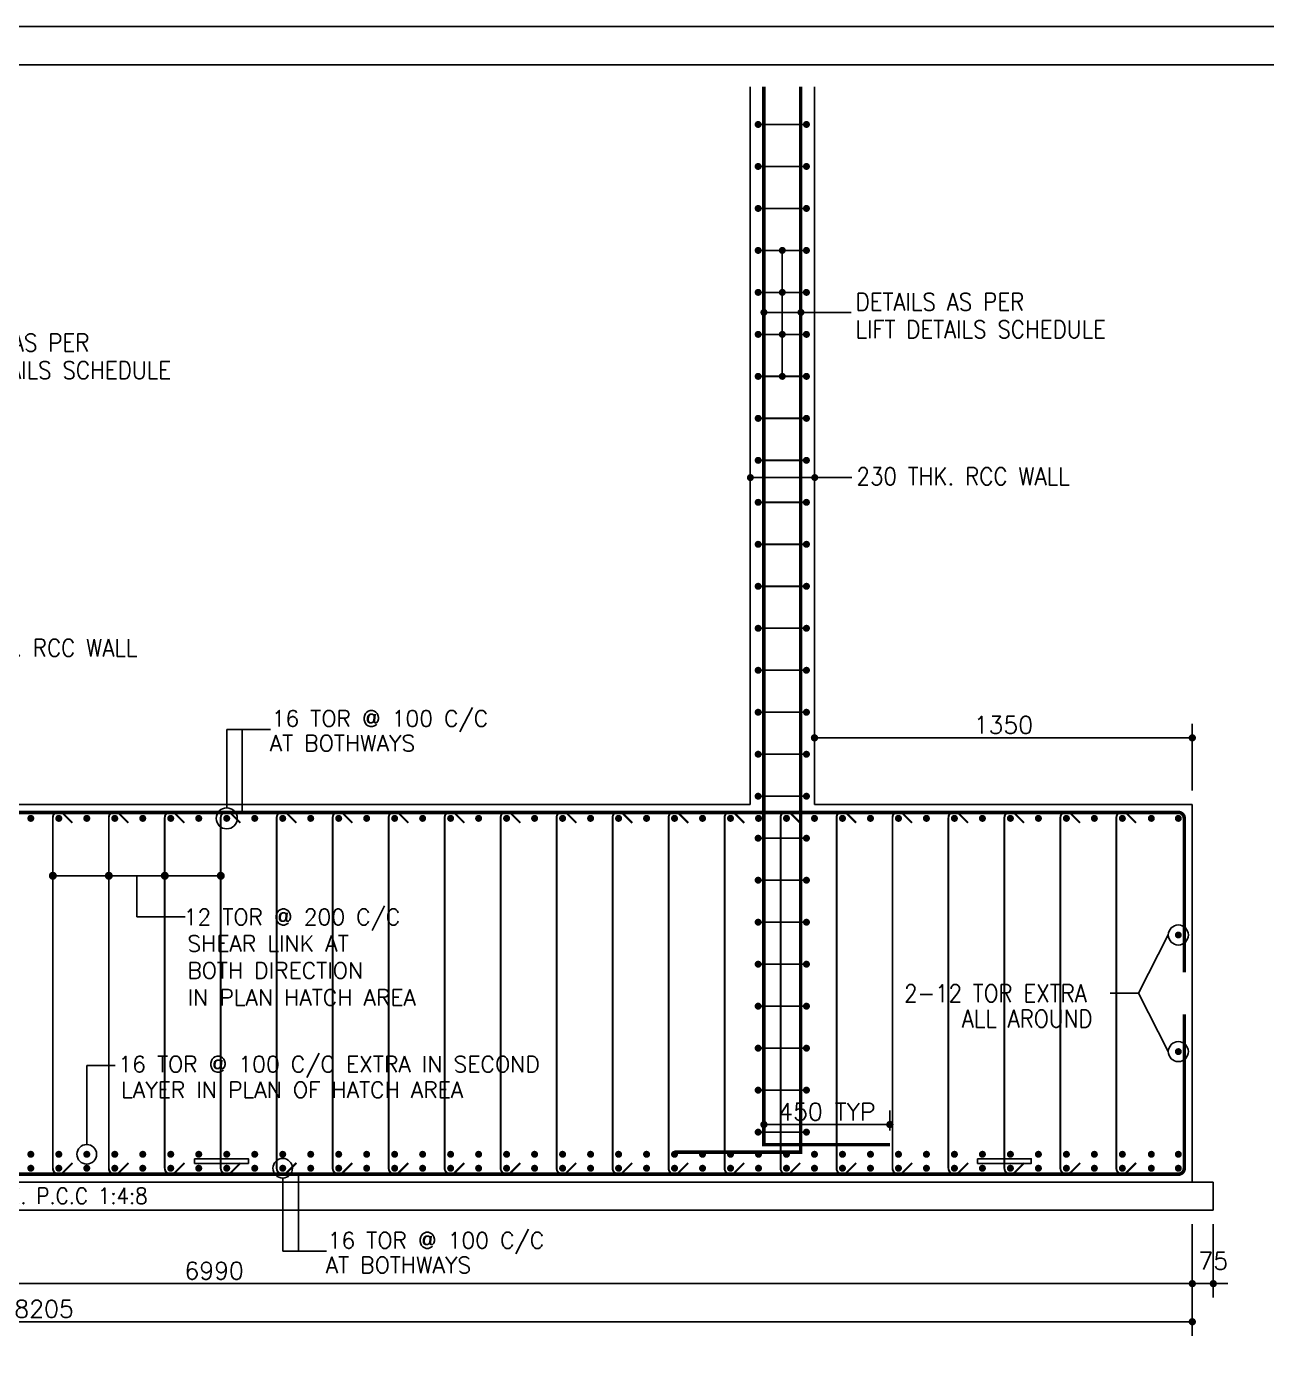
# Model space of a CAD drawing. Extents: x -200722 to 834823, y -494970 to 88783.
# Drawn here: x 454635 to 472360, y -58476 to -39610 of the extents above; entities that cross this region are included whole.
import ezdxf
from ezdxf.enums import TextEntityAlignment as Align

# ---------------------------------------------------------------- set-up
doc = ezdxf.new("R2010")
doc.units = 0
doc.header["$LTSCALE"] = 100
doc.header["$MEASUREMENT"] = 0
doc.header["$PDMODE"] = 34
doc.linetypes.add('HIDDEN', pattern=[0.375, 0.25, -0.125])
doc.layers.get('0').update_dxf_attribs({"linetype": 'CONTINUOUS'})
doc.layers.get('DEFPOINTS').update_dxf_attribs({"linetype": 'CONTINUOUS'})
for name, color, linetype in [('5', 4, 'CONTINUOUS'), ('BEAM', 4, 'CONTINUOUS'), ('STEEL', 6, 'CONTINUOUS'), ('TEXT', 2, 'CONTINUOUS')]:
    doc.layers.add(name, color=color, linetype=linetype)
doc.layers.add('9_PRINT BOUNDARY_NON PRINT', color=32, linetype='CONTINUOUS', plot=False)
doc.layers.add('9_TITLE TEXT', color=7, linetype='CONTINUOUS', lineweight=20)
doc.styles.add('ROMANS', font='romans.shx')
doc.styles.get("Standard").update_dxf_attribs({"font": 'simplex.shx'})
doc.dimstyles.new('STANDARD$0', dxfattribs={"dimtxt": 2.5, "dimasz": 2.5, "dimexe": 2, "dimexo": 0.7, "dimgap": 0.9, "dimtad": 1, "dimdec": 0, "dimdsep": 46, "dimtxsty": 'ROMANS', "dimcen": 0.09, "dimclrd": 4, "dimclre": 4, "dimclrt": 3, "dimadec": 0, "dimazin": 0, "dimtfac": 1, "dimtdec": 0, "dimtmove": 0, "dimatfit": 3, "dimfxl": 1, "dimtolj": 1, "dimtzin": 0, "dimarcsym": 0})

# ---------------------------------------------------------------- blocks, each defined once
blk = doc.blocks.new('DOT')
at = {"color": 0, "linetype": 'ByBlock'}
blk.add_line((-0.5, 0), (-1, 0), dxfattribs=at)
at = {"color": 0, "linetype": 'ByBlock', "const_width": 0.5}
blk.add_lwpolyline([(-0.25, 0, 1), (0.25, 0, 1)], format="xyb", close=True, dxfattribs=at)
blk = doc.blocks.new('*D710')
at = {"layer": 'BEAM', "color": 0, "lineweight": -2, "transparency": 16777216}
for p, q in [((465176, -55390), (465176, -55103)), ((466976, -55390), (466976, -55103)), ((465280, -55303), (466872, -55303))]:
    blk.add_line(p, q, dxfattribs=at)
at = {"layer": 'DEFPOINTS', "color": 0, "lineweight": -3, "transparency": 16777216}
for p in [(466976, -55303), (465176, -55590, 29786), (466976, -55590, 29786)]:
    blk.add_point(p, dxfattribs=at)
at = {"layer": 'BEAM', "color": 0, "lineweight": -2, "transparency": 16777216, "xscale": 104, "yscale": 104, "zscale": 104, "rotation": 180}
blk.add_blockref('DOT', (465176, -55303), dxfattribs=at)
at = {"layer": 'BEAM', "color": 0, "lineweight": -2, "transparency": 16777216, "xscale": 104, "yscale": 104, "zscale": 104}
blk.add_blockref('DOT', (466976, -55303), dxfattribs=at)
at = {"layer": 'BEAM', "color": 0, "transparency": 16777216, "insert": (466076, -55119), "char_height": 248, "attachment_point": 5}
blk.add_mtext('\\A1;450 TYP', dxfattribs=at)
blk = doc.blocks.new('_DOT')
at = {"color": 0, "linetype": 'ByBlock'}
blk.add_line((-0.5, 0), (-1, 0), dxfattribs=at)
at = {"color": 0, "linetype": 'ByBlock', "const_width": 0.5}
blk.add_lwpolyline([(-0.25, 0, 1), (0.25, 0, 1)], format="xyb", close=True, dxfattribs=at)
blk = doc.blocks.new('*D715')
at = {"layer": 'BEAM', "color": 0, "lineweight": -2, "transparency": 16777216}
for p, q in [((443338, -56727), (443338, -57776)), ((471298, -56727), (471298, -57776)), ((443442, -57576), (471194, -57576))]:
    blk.add_line(p, q, dxfattribs=at)
at = {"layer": 'DEFPOINTS', "color": 0, "lineweight": -3, "transparency": 16777216}
for p in [(443338, -56527, 29786), (471298, -56527, 29786), (471298, -57576)]:
    blk.add_point(p, dxfattribs=at)
at = {"layer": 'BEAM', "color": 0, "lineweight": -2, "transparency": 16777216, "xscale": 104, "yscale": 104, "zscale": 104, "rotation": 180}
blk.add_blockref('DOT', (443338, -57576), dxfattribs=at)
at = {"layer": 'BEAM', "color": 0, "lineweight": -2, "transparency": 16777216, "xscale": 104, "yscale": 104, "zscale": 104}
blk.add_blockref('DOT', (471298, -57576), dxfattribs=at)
at = {"layer": 'BEAM', "color": 0, "transparency": 16777216, "insert": (457318, -57392), "char_height": 248, "attachment_point": 5}
blk.add_mtext('\\A1;6990', dxfattribs=at)
blk = doc.blocks.new('*D716')
at = {"layer": 'BEAM', "color": 0, "lineweight": -2, "transparency": 16777216}
for p, q in [((471298, -56727), (471298, -57776)), ((471598, -56727), (471598, -57776)), ((471194, -57576), (471090, -57576)), ((471598, -57576), (471298, -57576)), ((471702, -57576), (471806, -57576))]:
    blk.add_line(p, q, dxfattribs=at)
at = {"layer": 'DEFPOINTS', "color": 0, "lineweight": -3, "transparency": 16777216}
for p in [(471298, -56527), (471598, -56527), (471298, -57576)]:
    blk.add_point(p, dxfattribs=at)
at = {"layer": 'BEAM', "color": 0, "lineweight": -2, "transparency": 16777216, "xscale": 104, "yscale": 104, "zscale": 104}
blk.add_blockref('DOT', (471298, -57576), dxfattribs=at)
at = {"layer": 'BEAM', "color": 0, "lineweight": -2, "transparency": 16777216, "xscale": 104, "yscale": 104, "zscale": 104, "rotation": 180}
blk.add_blockref('DOT', (471598, -57576), dxfattribs=at)
at = {"layer": 'BEAM', "color": 0, "transparency": 16777216, "insert": (471598, -57252), "char_height": 248, "attachment_point": 5}
blk.add_mtext('\\A1;75', dxfattribs=at)
blk = doc.blocks.new('*D717')
at = {"layer": 'BEAM', "color": 0, "lineweight": -2, "transparency": 16777216}
for p, q in [((438478, -56727), (438478, -58321)), ((471298, -56727), (471298, -58321)), ((471194, -58121), (438582, -58121))]:
    blk.add_line(p, q, dxfattribs=at)
at = {"layer": 'DEFPOINTS', "color": 0, "lineweight": -3, "transparency": 16777216}
for p in [(438478, -56527), (471298, -56527, 29786), (438478, -58121)]:
    blk.add_point(p, dxfattribs=at)
at = {"layer": 'BEAM', "color": 0, "lineweight": -2, "transparency": 16777216, "xscale": 104, "yscale": 104, "zscale": 104, "rotation": 180}
blk.add_blockref('DOT', (438478, -58121), dxfattribs=at)
at = {"layer": 'BEAM', "color": 0, "lineweight": -2, "transparency": 16777216, "xscale": 104, "yscale": 104, "zscale": 104}
blk.add_blockref('DOT', (471298, -58121), dxfattribs=at)
at = {"layer": 'BEAM', "color": 0, "transparency": 16777216, "insert": (454888, -57937), "char_height": 248, "attachment_point": 5}
blk.add_mtext('\\A1;8205', dxfattribs=at)
blk = doc.blocks.new('*D719')
at = {"layer": 'BEAM', "color": 0, "lineweight": -2, "transparency": 16777216}
for p, q in [((465898, -50527), (465898, -49577)), ((471298, -50527), (471298, -49577)), ((471194, -49777), (466002, -49777))]:
    blk.add_line(p, q, dxfattribs=at)
at = {"layer": 'DEFPOINTS', "color": 0, "lineweight": -3, "transparency": 16777216}
for p in [(465898, -49777), (465898, -50727), (471298, -50727, 29786)]:
    blk.add_point(p, dxfattribs=at)
at = {"layer": 'BEAM', "color": 0, "lineweight": -2, "transparency": 16777216, "xscale": 104, "yscale": 104, "zscale": 104, "rotation": 180}
blk.add_blockref('DOT', (465898, -49777), dxfattribs=at)
at = {"layer": 'BEAM', "color": 0, "lineweight": -2, "transparency": 16777216, "xscale": 104, "yscale": 104, "zscale": 104}
blk.add_blockref('DOT', (471298, -49777), dxfattribs=at)
at = {"layer": 'BEAM', "color": 0, "transparency": 16777216, "insert": (468598, -49593), "char_height": 248, "attachment_point": 5}
blk.add_mtext('\\A1;1350', dxfattribs=at)

msp = doc.modelspace()

# ---------------------------------------------------------------- linework, layer by layer
at = {"color": 18, "true_color": 0x000000}
msp.add_lwpolyline([(433669.4, -104400.4), (525079.4, -104400.4), (525079.4, -40160.4), (433669.4, -40160.4)], close=True, dxfattribs=at)
at = {"layer": '5', "color": 18, "lineweight": -3, "ltscale": 0.4, "true_color": 0x000000}
for p, q in [((464978.3, -50727.4, -2076.8), (464978.3, -40473.4, -2076.8)), ((465898.3, -50727.4, -2076.8), (465898.3, -40473.4, -2076.8)), ((452578.3, -50727.4, -31863.3), (464978.3, -50727.4, -31863.3)), ((465898.3, -50727.4, -31863.3), (471298.3, -50727.4, -31863.3)), ((471298.3, -56127.4, -2076.8), (471298.3, -50727.4, -2076.8)), ((438178.3, -56127.4, -31863.3), (471598.3, -56127.4, -31863.3)), ((471598.3, -56527.4, -2076.8), (471598.3, -56127.4, -2076.8)), ((438178.3, -56527.4, -31863.3), (471598.3, -56527.4, -31863.3))]:
    msp.add_line(p, q, dxfattribs=at)
at = {"layer": '9_PRINT BOUNDARY_NON PRINT', "color": 18, "true_color": 0x000000}
msp.add_lwpolyline([(433119.4, -104950.4), (525629.4, -104950.4), (525629.4, -39610.4), (433119.4, -39610.4)], close=True, dxfattribs=at)
at = {"layer": '9_TITLE TEXT', "color": 18, "true_color": 0x000000}
msp.add_lwpolyline([(525079.4, -40160.4), (433669.4, -40160.4), (433669.4, -104400.4), (525079.4, -104400.4)], dxfattribs=at)
at = {"layer": 'STEEL', "color": 18, "lineweight": -3, "ltscale": 0.4, "true_color": 0x000000, "const_width": 50.8, "elevation": -2076.8}
for points in [[(465701.1, -40473.4), (465701.1, -55697.3), (463901.1, -55697.3)], [(465175.6, -40473.4), (465175.6, -55590.4), (466975.6, -55590.4)]]:
    msp.add_lwpolyline(points, dxfattribs=at)
at = {"layer": 'STEEL', "color": 18, "lineweight": -3, "ltscale": 0.4, "true_color": 0x000000, "const_width": 50, "elevation": -2076.8}
for points in [[(465068.3, -41011.3, -1), (465118.3, -41011.3, -1)], [(465808.3, -41011.3, 1), (465758.3, -41011.3, 1)], [(465068.3, -41611.3, -1), (465118.3, -41611.3, -1)], [(465808.3, -41611.3, 1), (465758.3, -41611.3, 1)], [(465068.3, -42211.3, -1), (465118.3, -42211.3, -1)], [(465808.3, -42211.3, 1), (465758.3, -42211.3, 1)], [(465068.3, -42811.3, -1), (465118.3, -42811.3, -1)], [(465808.3, -42811.3, 1), (465758.3, -42811.3, 1)], [(465068.3, -43411.3, -1), (465118.3, -43411.3, -1)], [(465808.3, -43411.3, 1), (465758.3, -43411.3, 1)], [(465068.3, -44011.3, -1), (465118.3, -44011.3, -1)], [(465808.3, -44011.3, 1), (465758.3, -44011.3, 1)], [(465068.3, -44611.3, -1), (465118.3, -44611.3, -1)], [(465808.3, -44611.3, 1), (465758.3, -44611.3, 1)], [(465068.3, -45211.3, -1), (465118.3, -45211.3, -1)], [(465808.3, -45211.3, 1), (465758.3, -45211.3, 1)], [(465068.3, -45811.3, -1), (465118.3, -45811.3, -1)], [(465808.3, -45811.3, 1), (465758.3, -45811.3, 1)], [(465068.3, -46411.3, -1), (465118.3, -46411.3, -1)], [(465808.3, -46411.3, 1), (465758.3, -46411.3, 1)], [(465068.3, -47011.3, -1), (465118.3, -47011.3, -1)], [(465808.3, -47011.3, 1), (465758.3, -47011.3, 1)], [(465068.3, -47611.3, -1), (465118.3, -47611.3, -1)], [(465808.3, -47611.3, 1), (465758.3, -47611.3, 1)], [(465068.3, -48211.3, -1), (465118.3, -48211.3, -1)], [(465808.3, -48211.3, 1), (465758.3, -48211.3, 1)], [(465068.3, -48811.3, -1), (465118.3, -48811.3, -1)], [(465808.3, -48811.3, 1), (465758.3, -48811.3, 1)], [(465068.3, -49411.3, -1), (465118.3, -49411.3, -1)], [(465808.3, -49411.3, 1), (465758.3, -49411.3, 1)], [(465068.3, -50011.3, -1), (465118.3, -50011.3, -1)], [(465808.3, -50011.3, 1), (465758.3, -50011.3, 1)], [(465068.3, -50611.3, -1), (465118.3, -50611.3, -1)], [(465808.3, -50611.3, 1), (465758.3, -50611.3, 1)], [(454673.3, -50927.4, -1), (454723.3, -50927.4, -1)], [(455073.3, -50927.4, -1), (455123.3, -50927.4, -1)], [(455473.3, -50927.4, -1), (455523.3, -50927.4, -1)], [(455873.3, -50927.4, -1), (455923.3, -50927.4, -1)], [(456273.3, -50927.4, -1), (456323.3, -50927.4, -1)], [(456673.3, -50927.4, -1), (456723.3, -50927.4, -1)], [(457073.3, -50927.4, -1), (457123.3, -50927.4, -1)], [(457473.3, -50927.4, -1), (457523.3, -50927.4, -1)], [(457873.3, -50927.4, -1), (457923.3, -50927.4, -1)], [(458273.3, -50927.4, -1), (458323.3, -50927.4, -1)], [(458673.3, -50927.4, -1), (458723.3, -50927.4, -1)], [(459073.3, -50927.4, -1), (459123.3, -50927.4, -1)], [(459473.3, -50927.4, -1), (459523.3, -50927.4, -1)], [(459873.3, -50927.4, -1), (459923.3, -50927.4, -1)], [(460273.3, -50927.4, -1), (460323.3, -50927.4, -1)], [(460673.3, -50927.4, -1), (460723.3, -50927.4, -1)], [(461073.3, -50927.4, -1), (461123.3, -50927.4, -1)], [(461473.3, -50927.4, -1), (461523.3, -50927.4, -1)], [(461873.3, -50927.4, -1), (461923.3, -50927.4, -1)], [(462273.3, -50927.4, -1), (462323.3, -50927.4, -1)], [(462673.3, -50927.4, -1), (462723.3, -50927.4, -1)], [(463073.3, -50927.4, -1), (463123.3, -50927.4, -1)], [(463473.3, -50927.4, -1), (463523.3, -50927.4, -1)], [(463873.3, -50927.4, -1), (463923.3, -50927.4, -1)], [(464273.3, -50927.4, -1), (464323.3, -50927.4, -1)], [(464673.3, -50927.4, -1), (464723.3, -50927.4, -1)], [(465073.3, -50927.4, -1), (465123.3, -50927.4, -1)], [(465473.3, -50927.4, -1), (465523.3, -50927.4, -1)], [(465873.3, -50927.4, -1), (465923.3, -50927.4, -1)], [(466273.3, -50927.4, -1), (466323.3, -50927.4, -1)], [(466673.3, -50927.4, -1), (466723.3, -50927.4, -1)], [(467073.3, -50927.4, -1), (467123.3, -50927.4, -1)], [(467473.3, -50927.4, -1), (467523.3, -50927.4, -1)], [(467873.3, -50927.4, -1), (467923.3, -50927.4, -1)], [(468273.3, -50927.4, -1), (468323.3, -50927.4, -1)], [(468673.3, -50927.4, -1), (468723.3, -50927.4, -1)], [(469073.3, -50927.4, -1), (469123.3, -50927.4, -1)], [(469473.3, -50927.4, -1), (469523.3, -50927.4, -1)], [(469873.3, -50927.4, -1), (469923.3, -50927.4, -1)], [(470273.3, -50927.4, -1), (470323.3, -50927.4, -1)], [(470687.4, -50927.4, -1), (470737.4, -50927.4, -1)], [(471073.3, -50927.4, -1), (471123.3, -50927.4, -1)], [(465068.3, -51211.3, -1), (465118.3, -51211.3, -1)], [(465808.3, -51211.3, 1), (465758.3, -51211.3, 1)], [(465068.3, -51811.3, -1), (465118.3, -51811.3, -1)], [(465808.3, -51811.3, 1), (465758.3, -51811.3, 1)], [(465068.3, -52411.3, -1), (465118.3, -52411.3, -1)], [(465808.3, -52411.3, 1), (465758.3, -52411.3, 1)], [(471123.3, -52594, -1), (471073.3, -52594, -1)], [(465068.3, -53011.3, -1), (465118.3, -53011.3, -1)], [(465808.3, -53011.3, 1), (465758.3, -53011.3, 1)], [(465068.3, -53611.3, -1), (465118.3, -53611.3, -1)], [(465808.3, -53611.3, 1), (465758.3, -53611.3, 1)], [(465068.3, -54211.3, -1), (465118.3, -54211.3, -1)], [(465808.3, -54211.3, 1), (465758.3, -54211.3, 1)], [(471123.3, -54260.7, -1), (471073.3, -54260.7, -1)], [(465068.3, -54811.3, -1), (465118.3, -54811.3, -1)], [(465808.3, -54811.3, 1), (465758.3, -54811.3, 1)], [(465068.3, -55411.3, -1), (465118.3, -55411.3, -1)], [(465808.3, -55411.3, 1), (465758.3, -55411.3, 1)], [(454673.3, -55727.9, 1), (454723.3, -55727.9, 1)], [(455073.3, -55727.9, 1), (455123.3, -55727.9, 1)], [(455473.3, -55727.9, 1), (455523.3, -55727.9, 1)], [(455873.3, -55727.9, 1), (455923.3, -55727.9, 1)], [(456273.3, -55727.9, 1), (456323.3, -55727.9, 1)], [(456673.3, -55727.9, 1), (456723.3, -55727.9, 1)], [(457073.3, -55727.9, 1), (457123.3, -55727.9, 1)], [(457473.3, -55727.9, 1), (457523.3, -55727.9, 1)], [(457873.3, -55727.9, 1), (457923.3, -55727.9, 1)], [(458273.3, -55727.9, 1), (458323.3, -55727.9, 1)], [(458673.3, -55727.9, 1), (458723.3, -55727.9, 1)], [(459073.3, -55727.9, 1), (459123.3, -55727.9, 1)], [(459473.3, -55727.9, 1), (459523.3, -55727.9, 1)], [(459873.3, -55727.9, 1), (459923.3, -55727.9, 1)], [(460273.3, -55727.9, 1), (460323.3, -55727.9, 1)], [(460673.3, -55727.9, 1), (460723.3, -55727.9, 1)], [(461073.3, -55727.9, 1), (461123.3, -55727.9, 1)], [(461473.3, -55727.9, 1), (461523.3, -55727.9, 1)], [(461873.3, -55727.9, 1), (461923.3, -55727.9, 1)], [(462273.3, -55727.9, 1), (462323.3, -55727.9, 1)], [(462673.3, -55727.9, 1), (462723.3, -55727.9, 1)], [(463073.3, -55727.9, 1), (463123.3, -55727.9, 1)], [(463473.3, -55727.9, 1), (463523.3, -55727.9, 1)], [(463873.3, -55727.9, 1), (463923.3, -55727.9, 1)], [(464273.3, -55727.9, 1), (464323.3, -55727.9, 1)], [(464673.3, -55727.9, 1), (464723.3, -55727.9, 1)], [(465073.3, -55727.9, 1), (465123.3, -55727.9, 1)], [(465473.3, -55727.9, 1), (465523.3, -55727.9, 1)], [(465873.3, -55727.9, 1), (465923.3, -55727.9, 1)], [(466273.3, -55727.9, 1), (466323.3, -55727.9, 1)], [(466673.3, -55727.9, 1), (466723.3, -55727.9, 1)], [(467073.3, -55727.9, 1), (467123.3, -55727.9, 1)], [(467473.3, -55727.9, 1), (467523.3, -55727.9, 1)], [(467873.3, -55727.9, 1), (467923.3, -55727.9, 1)], [(468273.3, -55727.9, 1), (468323.3, -55727.9, 1)], [(468673.3, -55727.9, 1), (468723.3, -55727.9, 1)], [(469073.3, -55727.9, 1), (469123.3, -55727.9, 1)], [(469473.3, -55727.9, 1), (469523.3, -55727.9, 1)], [(469873.3, -55727.9, 1), (469923.3, -55727.9, 1)], [(470273.3, -55727.9, 1), (470323.3, -55727.9, 1)], [(470687.4, -55727.9, 1), (470737.4, -55727.9, 1)], [(471073.3, -55727.9, 1), (471123.3, -55727.9, 1)], [(454673.3, -55927.4, 1), (454723.3, -55927.4, 1)], [(455073.3, -55927.4, 1), (455123.3, -55927.4, 1)], [(455473.3, -55927.4, 1), (455523.3, -55927.4, 1)], [(455873.3, -55927.4, 1), (455923.3, -55927.4, 1)], [(456273.3, -55927.4, 1), (456323.3, -55927.4, 1)], [(456673.3, -55927.4, 1), (456723.3, -55927.4, 1)], [(457073.3, -55927.4, 1), (457123.3, -55927.4, 1)], [(457473.3, -55927.4, 1), (457523.3, -55927.4, 1)], [(457873.3, -55927.4, 1), (457923.3, -55927.4, 1)], [(458273.3, -55927.4, 1), (458323.3, -55927.4, 1)], [(458673.3, -55927.4, 1), (458723.3, -55927.4, 1)], [(459073.3, -55927.4, 1), (459123.3, -55927.4, 1)], [(459473.3, -55927.4, 1), (459523.3, -55927.4, 1)], [(459873.3, -55927.4, 1), (459923.3, -55927.4, 1)], [(460273.3, -55927.4, 1), (460323.3, -55927.4, 1)], [(460673.3, -55927.4, 1), (460723.3, -55927.4, 1)], [(461073.3, -55927.4, 1), (461123.3, -55927.4, 1)], [(461473.3, -55927.4, 1), (461523.3, -55927.4, 1)], [(461873.3, -55927.4, 1), (461923.3, -55927.4, 1)], [(462273.3, -55927.4, 1), (462323.3, -55927.4, 1)], [(462673.3, -55927.4, 1), (462723.3, -55927.4, 1)], [(463073.3, -55927.4, 1), (463123.3, -55927.4, 1)], [(463473.3, -55927.4, 1), (463523.3, -55927.4, 1)], [(463873.3, -55927.4, 1), (463923.3, -55927.4, 1)], [(464273.3, -55927.4, 1), (464323.3, -55927.4, 1)], [(464673.3, -55927.4, 1), (464723.3, -55927.4, 1)], [(465073.3, -55927.4, 1), (465123.3, -55927.4, 1)], [(465473.3, -55927.4, 1), (465523.3, -55927.4, 1)], [(465873.3, -55927.4, 1), (465923.3, -55927.4, 1)], [(466273.3, -55927.4, 1), (466323.3, -55927.4, 1)], [(466673.3, -55927.4, 1), (466723.3, -55927.4, 1)], [(467073.3, -55927.4, 1), (467123.3, -55927.4, 1)], [(467473.3, -55927.4, 1), (467523.3, -55927.4, 1)], [(467873.3, -55927.4, 1), (467923.3, -55927.4, 1)], [(468273.3, -55927.4, 1), (468323.3, -55927.4, 1)], [(468673.3, -55927.4, 1), (468723.3, -55927.4, 1)], [(469073.3, -55927.4, 1), (469123.3, -55927.4, 1)], [(469473.3, -55927.4, 1), (469523.3, -55927.4, 1)], [(469873.3, -55927.4, 1), (469923.3, -55927.4, 1)], [(470273.3, -55927.4, 1), (470323.3, -55927.4, 1)], [(470687.4, -55927.4, 1), (470737.4, -55927.4, 1)], [(471073.3, -55927.4, 1), (471123.3, -55927.4, 1)]]:
    msp.add_lwpolyline(points, format="xyb", close=True, dxfattribs=at)
at = {"layer": 'STEEL', "color": 18, "linetype": 'HIDDEN', "ltscale": 10, "true_color": 0x000000, "const_width": 25, "elevation": -2076.8}
for points in [[(465093.3, -41011.3), (465783.3, -41011.3)], [(465093.3, -41611.3), (465783.3, -41611.3)], [(465093.3, -42211.3), (465783.3, -42211.3)], [(465093.3, -42811.3), (465783.3, -42811.3)], [(465093.3, -43411.3), (465783.3, -43411.3)], [(465093.3, -44011.3), (465783.3, -44011.3)], [(465093.3, -44611.3), (465783.3, -44611.3)], [(465093.3, -45211.3), (465783.3, -45211.3)], [(465093.3, -45811.3), (465783.3, -45811.3)], [(465093.3, -46411.3), (465783.3, -46411.3)], [(465093.3, -47011.3), (465783.3, -47011.3)], [(465093.3, -47611.3), (465783.3, -47611.3)], [(465093.3, -48211.3), (465783.3, -48211.3)], [(465093.3, -48811.3), (465783.3, -48811.3)], [(465093.3, -49411.3), (465783.3, -49411.3)], [(465093.3, -50011.3), (465783.3, -50011.3)], [(465093.3, -50611.3), (465783.3, -50611.3)], [(465093.3, -51211.3), (465783.3, -51211.3)], [(465093.3, -51811.3), (465783.3, -51811.3)], [(465093.3, -52411.3), (465783.3, -52411.3)], [(465093.3, -53011.3), (465783.3, -53011.3)], [(465093.3, -53611.3), (465783.3, -53611.3)], [(465093.3, -54211.3), (465783.3, -54211.3)], [(465093.3, -54811.3), (465783.3, -54811.3)], [(465093.3, -55411.3), (465783.3, -55411.3)]]:
    msp.add_lwpolyline(points, dxfattribs=at)
at = {"layer": 'STEEL', "color": 18, "lineweight": -3, "ltscale": 0.4, "true_color": 0x000000, "const_width": 50.8, "elevation": -2076.8}
for points in [[(471183.3, -53127.4), (471183.3, -50927.4, 0.4142136), (471098.3, -50842.4), (438678.3, -50842.4, 0.4142136), (438593.3, -50927.4), (438593.3, -53127.4)], [(471183.3, -53727.4), (471183.3, -55927.4, -0.4142136), (471098.3, -56012.4), (438678.3, -56012.4, -0.4142136), (438593.3, -55927.4), (438593.3, -53727.4)]]:
    msp.add_lwpolyline(points, format="xyb", dxfattribs=at)
at = {"layer": 'STEEL', "color": 40, "elevation": -2076.8}
for points in [[(455293.5, -50991.4, 28, 28, 0), (455158.4, -50856.4, 28, 28, 0.6681786), (455013.3, -50916.5, 28, 28, 0), (455013.3, -55927.4, 28, 28, 0.6681786), (455158.4, -55987.5, 28, 28, 0), (455293.5, -55852.4, 0, 0, 0)], [(456093.5, -50991.4, 28, 28, 0), (455958.4, -50856.4, 28, 28, 0.6681786), (455813.3, -50916.5, 28, 28, 0), (455813.3, -55927.4, 28, 28, 0.6681786), (455958.4, -55987.5, 28, 28, 0), (456093.5, -55852.4, 0, 0, 0)], [(456893.5, -50991.4, 28, 28, 0), (456758.4, -50856.4, 28, 28, 0.6681786), (456613.3, -50916.5, 28, 28, 0), (456613.3, -55927.4, 28, 28, 0.6681786), (456758.4, -55987.5, 28, 28, 0), (456893.5, -55852.4, 0, 0, 0)], [(457693.5, -50991.4, 28, 28, 0), (457558.4, -50856.4, 28, 28, 0.6681786), (457413.3, -50916.5, 28, 28, 0), (457413.3, -55927.4, 28, 28, 0.6681786), (457558.4, -55987.5, 28, 28, 0), (457693.5, -55852.4, 0, 0, 0)], [(458493.5, -50991.4, 28, 28, 0), (458358.4, -50856.4, 28, 28, 0.6681786), (458213.3, -50916.5, 28, 28, 0), (458213.3, -55927.4, 28, 28, 0.6681786), (458358.4, -55987.5, 28, 28, 0), (458493.5, -55852.4, 0, 0, 0)], [(459293.5, -50991.4, 28, 28, 0), (459158.4, -50856.4, 28, 28, 0.6681786), (459013.3, -50916.5, 28, 28, 0), (459013.3, -55927.4, 28, 28, 0.6681786), (459158.4, -55987.5, 28, 28, 0), (459293.5, -55852.4, 0, 0, 0)], [(460093.5, -50991.4, 28, 28, 0), (459958.4, -50856.4, 28, 28, 0.6681786), (459813.3, -50916.5, 28, 28, 0), (459813.3, -55927.4, 28, 28, 0.6681786), (459958.4, -55987.5, 28, 28, 0), (460093.5, -55852.4, 0, 0, 0)], [(460893.5, -50991.4, 28, 28, 0), (460758.4, -50856.4, 28, 28, 0.6681786), (460613.3, -50916.5, 28, 28, 0), (460613.3, -55927.4, 28, 28, 0.6681786), (460758.4, -55987.5, 28, 28, 0), (460893.5, -55852.4, 0, 0, 0)], [(461693.5, -50991.4, 28, 28, 0), (461558.4, -50856.4, 28, 28, 0.6681786), (461413.3, -50916.5, 28, 28, 0), (461413.3, -55927.4, 28, 28, 0.6681786), (461558.4, -55987.5, 28, 28, 0), (461693.5, -55852.4, 0, 0, 0)], [(462493.5, -50991.4, 28, 28, 0), (462358.4, -50856.4, 28, 28, 0.6681786), (462213.3, -50916.5, 28, 28, 0), (462213.3, -55927.4, 28, 28, 0.6681786), (462358.4, -55987.5, 28, 28, 0), (462493.5, -55852.4, 0, 0, 0)], [(463293.5, -50991.4, 28, 28, 0), (463158.4, -50856.4, 28, 28, 0.6681786), (463013.3, -50916.5, 28, 28, 0), (463013.3, -55927.4, 28, 28, 0.6681786), (463158.4, -55987.5, 28, 28, 0), (463293.5, -55852.4, 0, 0, 0)], [(464093.5, -50991.4, 28, 28, 0), (463958.4, -50856.4, 28, 28, 0.6681786), (463813.3, -50916.5, 28, 28, 0), (463813.3, -55927.4, 28, 28, 0.6681786), (463958.4, -55987.5, 28, 28, 0), (464093.5, -55852.4, 0, 0, 0)], [(464893.5, -50991.4, 28, 28, 0), (464758.4, -50856.4, 28, 28, 0.6681786), (464613.3, -50916.5, 28, 28, 0), (464613.3, -55927.4, 28, 28, 0.6681786), (464758.4, -55987.5, 28, 28, 0), (464893.5, -55852.4, 0, 0, 0)], [(465693.5, -50991.4, 28, 28, 0), (465558.4, -50856.4, 28, 28, 0.6681786), (465413.3, -50916.5, 28, 28, 0), (465413.3, -55927.4, 28, 28, 0.6681786), (465558.4, -55987.5, 28, 28, 0), (465693.5, -55852.4, 0, 0, 0)], [(466493.5, -50991.4, 28, 28, 0), (466358.4, -50856.4, 28, 28, 0.6681786), (466213.3, -50916.5, 28, 28, 0), (466213.3, -55927.4, 28, 28, 0.6681786), (466358.4, -55987.5, 28, 28, 0), (466493.5, -55852.4, 0, 0, 0)], [(467293.5, -50991.4, 28, 28, 0), (467158.4, -50856.4, 28, 28, 0.6681786), (467013.3, -50916.5, 28, 28, 0), (467013.3, -55927.4, 28, 28, 0.6681786), (467158.4, -55987.5, 28, 28, 0), (467293.5, -55852.4, 0, 0, 0)], [(468093.5, -50991.4, 28, 28, 0), (467958.4, -50856.4, 28, 28, 0.6681786), (467813.3, -50916.5, 28, 28, 0), (467813.3, -55927.4, 28, 28, 0.6681786), (467958.4, -55987.5, 28, 28, 0), (468093.5, -55852.4, 0, 0, 0)], [(468893.5, -50991.4, 28, 28, 0), (468758.4, -50856.4, 28, 28, 0.6681786), (468613.3, -50916.5, 28, 28, 0), (468613.3, -55927.4, 28, 28, 0.6681786), (468758.4, -55987.5, 28, 28, 0), (468893.5, -55852.4, 0, 0, 0)], [(469693.5, -50991.4, 28, 28, 0), (469558.4, -50856.4, 28, 28, 0.6681786), (469413.3, -50916.5, 28, 28, 0), (469413.3, -55927.4, 28, 28, 0.6681786), (469558.4, -55987.5, 28, 28, 0), (469693.5, -55852.4, 0, 0, 0)], [(470493.5, -50991.4, 28, 28, 0), (470358.4, -50856.4, 28, 28, 0.6681786), (470213.3, -50916.5, 28, 28, 0), (470213.3, -55927.4, 28, 28, 0.6681786), (470358.4, -55987.5, 28, 28, 0), (470493.5, -55852.4, 0, 0, 0)]]:
    msp.add_lwpolyline(points, format="xyseb", dxfattribs=at)
at = {"layer": 'TEXT', "color": 18, "true_color": 0x000000}
for p, q in [((465438.3, -42811.3, -2076.8), (465438.3, -44611.3, -2076.8)), ((465175.6, -43697, -2076.8), (466421.6, -43697, -2076.8)), ((464978.3, -46057.5, -2076.8), (466430, -46057.5, -2076.8)), ((457498.3, -49655.6, -2076.8), (458124.2, -49655.6, -2076.8)), ((457498.3, -50777.5, -2076.8), (457498.3, -49655.6, -2076.8)), ((457721, -50842.4, -2076.8), (457721, -49655.6, -2076.8)), ((455013.3, -51747.8, -2076.8), (457413.3, -51747.8, -2076.8)), ((456213.3, -51747.8, -2076.8), (456213.3, -52333.5, -2076.8)), ((456213.3, -52333.5, -2076.8), (456905.3, -52333.5, -2076.8)), ((470955, -52594, -2076.8), (470530.7, -53427.4, -2076.8)), ((470530.7, -53427.4, -2076.8), (470124.4, -53427.4, -2076.8)), ((470530.7, -53427.4, -2076.8), (470955, -54260.7, -2076.8)), ((455498.3, -55587.9, -2076.8), (455498.3, -54457.3, -2076.8)), ((455498.3, -54457.3, -2076.8), (455904.6, -54457.3, -2076.8)), ((458524, -56012.4, -2076.8), (458524, -57112.1, -2076.8)), ((458298.3, -56067.4, -2076.8), (458298.3, -57112.1, -2076.8)), ((458298.3, -57112.1, -2076.8), (458924.2, -57112.1, -2076.8))]:
    msp.add_line(p, q, dxfattribs=at)
at = {"layer": 'TEXT', "color": 18, "true_color": 0x000000, "elevation": -2076.8}
for points, const_width in [([(465413.3, -42811.3, 1), (465463.3, -42811.3, 1)], 50), ([(465413.3, -43411.3, 1), (465463.3, -43411.3, 1)], 50), ([(465150.6, -43697, 1), (465200.6, -43697, 1)], 50), ([(465680, -43697, 1), (465730, -43697, 1)], 50), ([(465413.3, -44011.3, 1), (465463.3, -44011.3, 1)], 50), ([(465413.3, -44611.3, 1), (465463.3, -44611.3, 1)], 50), ([(464957.2, -46057.5, 1), (465007.2, -46057.5, 1)], 50), ([(465877.2, -46057.5, 1), (465927.2, -46057.5, 1)], 50), ([(454984.8, -51747.7, -1), (455041.9, -51747.9, -1)], 57.1), ([(455784.8, -51747.7, -1), (455841.9, -51747.9, -1)], 57.1), ([(456584.8, -51747.7, -1), (456641.9, -51747.9, -1)], 57.1), ([(457384.8, -51747.7, -1), (457441.9, -51747.9, -1)], 57.1)]:
    msp.add_lwpolyline(points, format="xyb", close=True, dxfattribs=dict(at, const_width=const_width))
for points in [[(457039.5, -55791.5), (457808.4, -55791.5), (457808.4, -55858), (457039.5, -55858)], [(468228.3, -55791.5), (468997.2, -55791.5), (468997.2, -55858), (468228.3, -55858)]]:
    msp.add_lwpolyline(points, close=True, dxfattribs=at)
at = {"layer": 'TEXT', "color": 18, "true_color": 0x000000}
for centre, radius in [((457498.3, -50927.4, -2076.8), 149.9), ((471098.3, -52594, -2076.8), 143.3), ((471098.3, -54260.7, -2076.8), 143.3), ((455498.3, -55727.9, -2076.8), 140), ((458298.3, -55927.4, -2076.8), 140)]:
    msp.add_circle(centre, radius, dxfattribs=at)

# ---------------------------------------------------------------- texts
at = {"layer": 'TEXT', "color": 18, "true_color": 0x000000, "width": 0.9}
for s, p in [('DETAILS AS PER ', (466486.2, -43547.1, -2076.8)), ('LIFT DETAILS SCHEDULE', (466486.2, -43938.8, -2076.8)), ('DETAILS AS PER ', (453125.1, -44130.9, -2076.8)), ('LIFT DETAILS SCHEDULE', (453125.1, -44522.6, -2076.8)), ('230 THK. RCC WALL', (466498.7, -46039.2, -31863.3)), ('230 THK. RCC WALL', (453174.8, -48491.3, -31863.3)), ('2-12 TOR EXTRA', (467178, -53427.4, -31863.3)), ('ALL AROUND', (468003, -53790.1, -31863.3))]:
    msp.add_text(s, height=250, dxfattribs=at).set_placement(p, align=Align.MIDDLE_LEFT)
at = {"layer": 'TEXT', "color": 18, "true_color": 0x000000}
for s, p in [('16 TOR @ 100 C/C', (458140.6, -49616, -2076.8)), ('AT BOTHWAYS', (458113.2, -49968.8, -2076.8)), ('12 TOR @ 200 C/C', (456883.6, -52452.1, -2076.8)), ('IN PLAN HATCH AREA', (456939.6, -53603.3, -2076.8)), ('16 TOR @ 100 C/C EXTRA IN SECOND', (455950, -54555.6, -13576.3)), ('LAYER IN PLAN OF HATCH AREA', (455989.8, -54921.1, -13576.3)), ('16 TOR @ 100 C/C', (458940.6, -57072.6, -2076.8)), ('AT BOTHWAYS', (458913.2, -57425.3, -2076.8))]:
    msp.add_text(s, height=230, dxfattribs=at).set_placement(p)
for s, p in [('SHEAR LINK AT ', (456935.1, -52717.2, -2076.8)), ('BOTH DIRECTION', (456935.1, -53101.4, -2076.8))]:
    msp.add_text(s, height=230, dxfattribs=at).set_placement(p, align=Align.MIDDLE_LEFT)
at = {"layer": 'TEXT', "color": 18, "ltscale": 5, "true_color": 0x000000, "style": 'ROMANS', "width": 0.9}
msp.add_text('100 THK. P.C.C 1:4:8', height=230, dxfattribs=at).set_placement((453350.6, -56322.7, -55900), align=Align.MIDDLE_LEFT)

# ---------------------------------------------------------------- dimensions: what is measured, and where the dimension line sits
at = {"layer": 'BEAM', "color": 18, "true_color": 0x000000}
for base, p1, p2, picture, middle in [((465898.3, -49777, -31863.3), (471298.3, -50727.4, -2076.8), (465898.3, -50727.4, -31863.3), '*D719', (468598.3, -49593, -31863.3)), ((438478.3, -58120.9, -31863.3), (471298.3, -56527.4, -2076.8), (438478.3, -56527.4, -31863.3), '*D717', (454888.3, -57936.9, -31863.3)), ((471298.3, -57575.7, -31863.3), (443338.3, -56527.4, -2076.8), (471298.3, -56527.4, -2076.8), '*D715', (457318.3, -57391.7, -31863.3))]:
    dim = msp.add_linear_dim(base=base, p1=p1, p2=p2, dimstyle='STANDARD$0', override={"dimscale": 8, "dimtxt": 31, "dimasz": 13, "dimexe": 25, "dimexo": 25, "dimgap": 7.5, "dimlfac": 0.25, "dimzin": 3, "dimtxsty": 'Standard', "dimblk": 'DOT', "dimcen": 3, "dimdle": 4, "dimclrd": 0, "dimclre": 0, "dimclrt": 0, "dimtmove": 2, "dimldrblk": 'DOT', "dimtzin": 3}, dxfattribs=at)
    dim.commit()
    dim.dimension.update_dxf_attribs({"geometry": picture, "text_midpoint": middle})
dim = msp.add_linear_dim(base=(466975.6, -55303, -31863.3), p1=(465175.6, -55590.4, -2076.8), p2=(466975.6, -55590.4, -2076.8), text='<> TYP', dimstyle='STANDARD$0', override={"dimscale": 8, "dimtxt": 31, "dimasz": 13, "dimexe": 25, "dimexo": 25, "dimgap": 7.5, "dimlfac": 0.25, "dimzin": 3, "dimtxsty": 'Standard', "dimblk": 'DOT', "dimcen": 3, "dimdle": 4, "dimclrd": 0, "dimclre": 0, "dimclrt": 0, "dimtmove": 2, "dimldrblk": 'DOT', "dimtzin": 3}, dxfattribs=at)
dim.commit()
dim.dimension.update_dxf_attribs({"geometry": '*D710', "text_midpoint": (466075.6, -55119, -31863.3)})
dim = msp.add_linear_dim(base=(471298.3, -57575.7, -31863.3), p1=(471598.3, -56527.4, -31863.3), p2=(471298.3, -56527.4, -31863.3), angle=180, dimstyle='STANDARD$0', override={"dimscale": 8, "dimtxt": 31, "dimasz": 13, "dimexe": 25, "dimexo": 25, "dimgap": 7.5, "dimlfac": 0.25, "dimzin": 3, "dimtxsty": 'Standard', "dimblk": 'DOT', "dimcen": 3, "dimdle": 4, "dimclrd": 0, "dimclre": 0, "dimclrt": 0, "dimtmove": 2, "dimldrblk": 'DOT', "dimtzin": 3}, dxfattribs=at)
dim.commit()
dim.dimension.update_dxf_attribs({"geometry": '*D716', "text_midpoint": (471598.3, -57251.6, -31863.3), "dimtype": 160})

doc.saveas('drawing.dxf')
